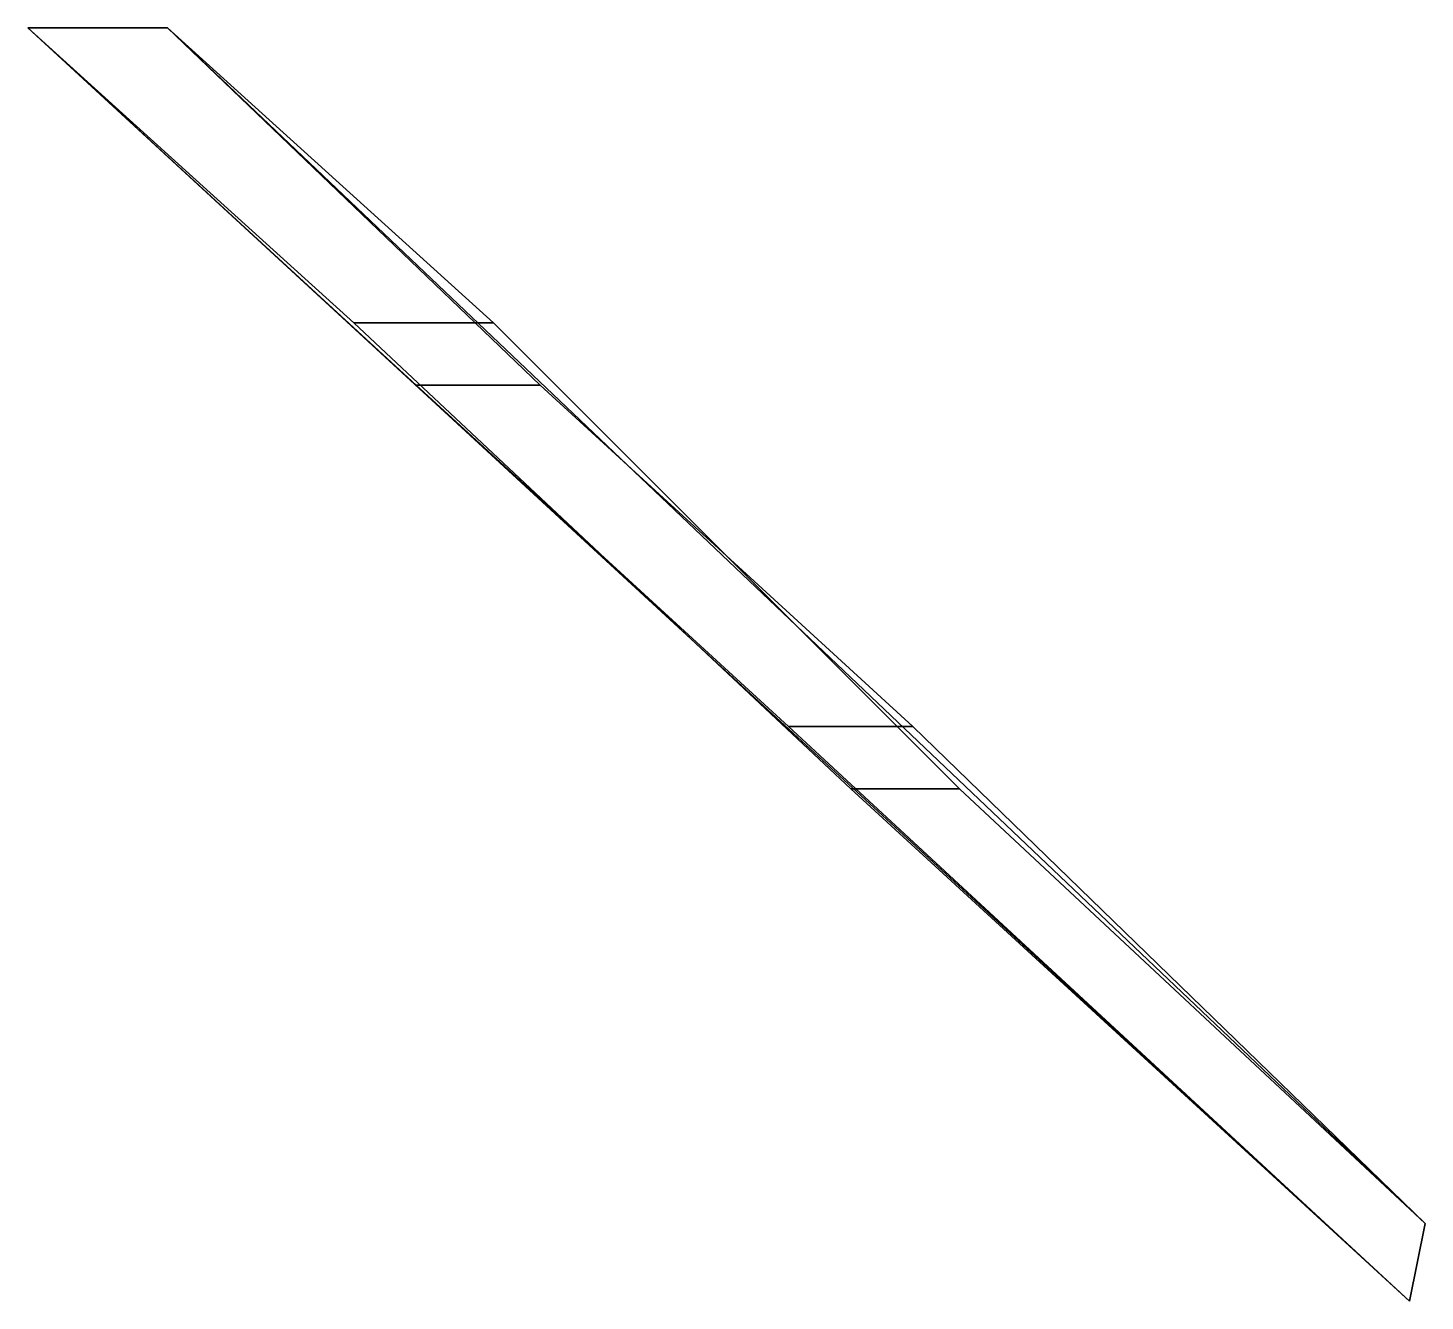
# Model space of a CAD drawing. Extents: x -0.89 to 0.01, y 0 to 0.82.
import ezdxf

# ---------------------------------------------------------------- set-up
doc = ezdxf.new("R2010")
doc.units = 0
doc.layers.add('DOOR2', color=3, linetype='CONTINUOUS')

msp = doc.modelspace()

# ---------------------------------------------------------------- linework, layer by layer
at = {"layer": 'DOOR2'}
for points in [[(-0.36, 0.33, 2.54), (0, 0, 2.34), (-0.89, 0.82, 2.34), (-0.68, 0.63, 2.54)], [(0, 0, 2.34), (0, 0, 1.84), (-0.89, 0.82, 1.84), (-0.89, 0.82, 2.34)], [(0, 0, 1.84), (-0.4, 0.37, 1.62), (-0.64, 0.59, 1.62), (-0.89, 0.82, 1.84)], [(-0.89, 0.82, 1.84), (-0.64, 0.59, 1.62), (-0.56, 0.59, 1.62), (-0.8, 0.82, 1.84)], [(-0.68, 0.63, 2.54), (-0.89, 0.82, 2.34), (-0.8, 0.82, 2.34), (-0.59, 0.63, 2.54)], [(-0.89, 0.82, 2.34), (-0.89, 0.82, 1.84), (-0.8, 0.82, 1.84), (-0.8, 0.82, 2.34)], [(-0.8, 0.82, 2.34), (0.01, 0.05, 2.34), (-0.29, 0.33, 2.54), (-0.59, 0.63, 2.54)], [(-0.8, 0.82, 1.84), (0.01, 0.05, 1.84), (0.01, 0.05, 2.34), (-0.8, 0.82, 2.34)], [(-0.56, 0.59, 1.62), (-0.32, 0.37, 1.62), (0.01, 0.05, 1.84), (-0.8, 0.82, 1.84)], [(-0.59, 0.63, 2.54), (-0.29, 0.33, 2.54), (-0.36, 0.33, 2.54), (-0.68, 0.63, 2.54)], [(-0.64, 0.59, 1.62), (-0.4, 0.37, 1.62), (-0.32, 0.37, 1.62), (-0.56, 0.59, 1.62)], [(0.01, 0.05, 1.84), (-0.32, 0.37, 1.62), (-0.4, 0.37, 1.62), (0, 0, 1.84)], [(-0.29, 0.33, 2.54), (0.01, 0.05, 2.34), (0, 0, 2.34), (-0.36, 0.33, 2.54)], [(0.01, 0.05, 2.34), (0.01, 0.05, 1.84), (0, 0, 1.84), (0, 0, 2.34)]]:
    msp.add_3dface(points, dxfattribs=at)

doc.saveas('drawing.dxf')
